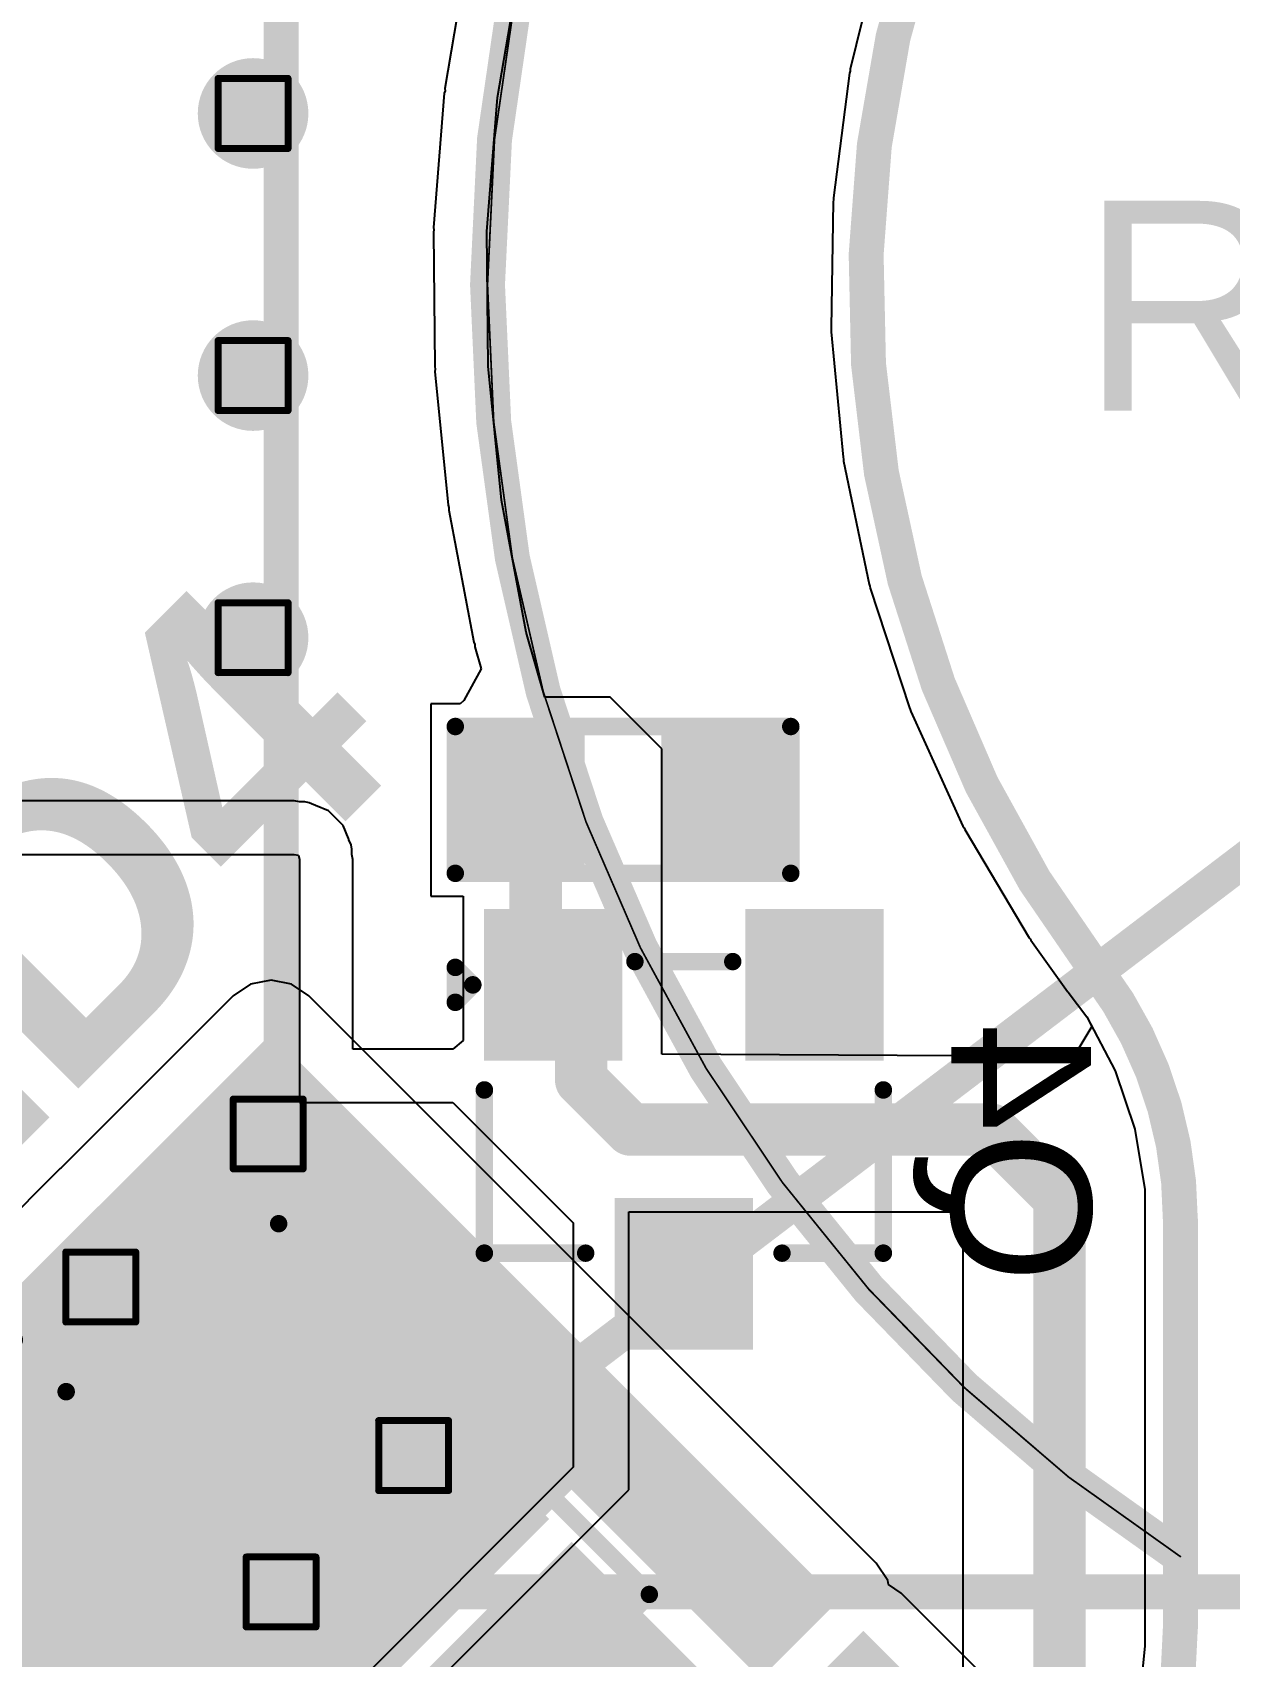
# Model space of a CAD drawing. Header units: inches. Extents: x 92 to 372, y 57 to 122.
# Drawn here: x 111.17 to 119.87, y 65.06 to 76.86 of the extents above; entities that cross this region are included whole.
import ezdxf

# ---------------------------------------------------------------- set-up
doc = ezdxf.new("R2010")
doc.units = ezdxf.units.IN
for name, color, linetype in [('Board Outline', 216, 'Continuous'), ('Bottom Layer', 5, 'Continuous'), ('Bottom Overlay', 54, 'Continuous'), ('Bottom Paste', 16, 'Continuous'), ('Bottom Solder', 6, 'Continuous'), ('Dimension', 6, 'Continuous'), ('Drill Drawing', 1, 'Continuous'), ('Top Layer', 1, 'Continuous'), ('Top Overlay', 2, 'Continuous'), ('Top Paste', 8, 'Continuous'), ('Top Solder', 216, 'Continuous'), ('Via Holes', 16, 'Continuous')]:
    doc.layers.add(name, color=color, linetype=linetype)
doc.styles.add('Arial', font='', dxfattribs={"height": 0.2})
doc.styles.add('Arial_Bold', font='', dxfattribs={"height": 0.2})
doc.styles.get('Arial').set_extended_font_data('Arial')
doc.styles.get('Arial_Bold').set_extended_font_data('Arial', bold=True)

# ---------------------------------------------------------------- blocks, each defined once
blk = doc.blocks.new('R___0603_B_15')
at = {"layer": 'Bottom Layer'}
for points in [[(-1.143, -0.4445), (-1.143, 0.4445), (-0.381, 0.4445), (-0.381, -0.4445)], [(0.381, -0.4445), (0.381, 0.4445), (1.143, 0.4445), (1.143, -0.4445)]]:
    blk.add_hatch(color=5, dxfattribs=at).paths.add_polyline_path(points)
at = {"layer": 'Bottom Paste'}
for points in [[(-1.143, -0.4445), (-1.143, 0.4445), (-0.381, 0.4445), (-0.381, -0.4445)], [(0.381, -0.4445), (0.381, 0.4445), (1.143, 0.4445), (1.143, -0.4445)]]:
    blk.add_hatch(color=16, dxfattribs=at).paths.add_polyline_path(points)
at = {"layer": 'Bottom Solder'}
for points in [[(-1.2446, -0.5461), (-1.2446, 0.5461), (-0.2794, 0.5461), (-0.2794, -0.5461)], [(0.2794, -0.5461), (0.2794, 0.5461), (1.2446, 0.5461), (1.2446, -0.5461)]]:
    blk.add_hatch(color=6, dxfattribs=at).paths.add_polyline_path(points)
at = {"layer": 'Bottom Overlay'}
for points in [[(-1.2192, 0.5334, 0.127, 0.127, 0), (1.2192, 0.5334, 0.127, 0.127, 0)], [(-1.2192, -0.5334, 0.127, 0.127, 0), (-1.2192, 0.5334, 0.127, 0.127, 0)], [(1.2192, -0.5334, 0.127, 0.127, 0), (1.2192, 0.5334, 0.127, 0.127, 0)], [(-1.2192, -0.5334, 0.127, 0.127, 0), (1.2192, -0.5334, 0.127, 0.127, 0)]]:
    blk.add_lwpolyline(points, format="xyseb", dxfattribs=at)
for points in [[(-1.25095, 0.5334, 0.0635, 0.0635, 1), (-1.18745, 0.5334, 0.0635, 0.0635, 1)], [(-1.25095, 0.5334, 0.0635, 0.0635, 1), (-1.18745, 0.5334, 0.0635, 0.0635, 1)], [(1.18745, 0.5334, 0.0635, 0.0635, 1), (1.25095, 0.5334, 0.0635, 0.0635, 1)], [(1.18745, 0.5334, 0.0635, 0.0635, 1), (1.25095, 0.5334, 0.0635, 0.0635, 1)], [(-1.25095, -0.5334, 0.0635, 0.0635, 1), (-1.18745, -0.5334, 0.0635, 0.0635, 1)], [(-1.25095, -0.5334, 0.0635, 0.0635, 1), (-1.18745, -0.5334, 0.0635, 0.0635, 1)], [(1.18745, -0.5334, 0.0635, 0.0635, 1), (1.25095, -0.5334, 0.0635, 0.0635, 1)], [(1.18745, -0.5334, 0.0635, 0.0635, 1), (1.25095, -0.5334, 0.0635, 0.0635, 1)]]:
    blk.add_lwpolyline(points, format="xyseb", close=True, dxfattribs=at)
blk = doc.blocks.new('SOT_23F_B_23')
at = {"layer": 'Bottom Layer'}
for points in [[(-0.55, 1.5), (-0.55, 0.6), (-1.35, 0.6), (-1.35, 1.5)], [(1.35, 1.5), (1.35, 0.6), (0.55, 0.6), (0.55, 1.5)], [(0.4, -0.6), (0.4, -1.5), (-0.4, -1.5), (-0.4, -0.6)]]:
    blk.add_hatch(color=5, dxfattribs=at).paths.add_polyline_path(points)
at = {"layer": 'Bottom Paste'}
for points in [[(-0.55, 1.5), (-0.55, 0.6), (-1.35, 0.6), (-1.35, 1.5)], [(1.35, 1.5), (1.35, 0.6), (0.55, 0.6), (0.55, 1.5)], [(0.4, -0.6), (0.4, -1.5), (-0.4, -1.5), (-0.4, -0.6)]]:
    blk.add_hatch(color=16, dxfattribs=at).paths.add_polyline_path(points)
at = {"layer": 'Bottom Solder'}
for points in [[(-0.448, 1.602), (-0.448, 0.498), (-1.452, 0.498), (-1.452, 1.602)], [(1.452, 1.602), (1.452, 0.498), (0.448, 0.498), (0.448, 1.602)], [(0.502, -0.498), (0.502, -1.602), (-0.502, -1.602), (-0.502, -0.498)]]:
    blk.add_hatch(color=6, dxfattribs=at).paths.add_polyline_path(points)
at = {"layer": 'Bottom Overlay'}
for points in [[(-1.661, 0.923, 0.127, 0.127, 0), (-1.661, 1.177, 0.127, 0.127, 0)], [(-1.661, 1.177, 0.127, 0.127, 0), (-1.534, 1.05, 0.127, 0.127, 0)], [(-0.356, 1.219, 0.127, 0.127, 0), (0.356, 1.219, 0.127, 0.127, 0)], [(-1.661, 0.923, 0.127, 0.127, 0), (-1.534, 1.05, 0.127, 0.127, 0)], [(-1.45, -0.9, 0.127, 0.127, 0), (-1.45, 0.286, 0.127, 0.127, 0)], [(1.45, -0.9, 0.127, 0.127, 0), (1.45, 0.286, 0.127, 0.127, 0)], [(-1.45, -0.9, 0.127, 0.127, 0), (-0.714, -0.9, 0.127, 0.127, 0)], [(0.714, -0.9, 0.127, 0.127, 0), (1.45, -0.9, 0.127, 0.127, 0)]]:
    blk.add_lwpolyline(points, format="xyseb", dxfattribs=at)
for points in [[(-1.693, 1.177, 0.0635, 0.0635, 1), (-1.629, 1.177, 0.0635, 0.0635, 1)], [(-1.693, 1.177, 0.0635, 0.0635, 1), (-1.629, 1.177, 0.0635, 0.0635, 1)], [(-0.387, 1.219, 0.0635, 0.0635, 1), (-0.324, 1.219, 0.0635, 0.0635, 1)], [(0.324, 1.219, 0.0635, 0.0635, 1), (0.387, 1.219, 0.0635, 0.0635, 1)], [(-1.566, 1.05, 0.0635, 0.0635, 1), (-1.502, 1.05, 0.0635, 0.0635, 1)], [(-1.566, 1.05, 0.0635, 0.0635, 1), (-1.502, 1.05, 0.0635, 0.0635, 1)], [(-1.693, 0.923, 0.0635, 0.0635, 1), (-1.629, 0.923, 0.0635, 0.0635, 1)], [(-1.693, 0.923, 0.0635, 0.0635, 1), (-1.629, 0.923, 0.0635, 0.0635, 1)], [(-1.482, 0.286, 0.0635, 0.0635, 1), (-1.418, 0.286, 0.0635, 0.0635, 1)], [(1.418, 0.286, 0.0635, 0.0635, 1), (1.482, 0.286, 0.0635, 0.0635, 1)], [(-1.482, -0.9, 0.0635, 0.0635, 1), (-1.418, -0.9, 0.0635, 0.0635, 1)], [(-1.482, -0.9, 0.0635, 0.0635, 1), (-1.418, -0.9, 0.0635, 0.0635, 1)], [(-0.745, -0.9, 0.0635, 0.0635, 1), (-0.682, -0.9, 0.0635, 0.0635, 1)], [(0.682, -0.9, 0.0635, 0.0635, 1), (0.745, -0.9, 0.0635, 0.0635, 1)], [(1.418, -0.9, 0.0635, 0.0635, 1), (1.482, -0.9, 0.0635, 0.0635, 1)], [(1.418, -0.9, 0.0635, 0.0635, 1), (1.482, -0.9, 0.0635, 0.0635, 1)]]:
    blk.add_lwpolyline(points, format="xyseb", close=True, dxfattribs=at)
blk = doc.blocks.new('GW_PUSTA1_CM_MENE_XX53_1_1050_R18_27')
at = {"layer": 'Top Layer'}
for points in [[(-2.818, -2.91), (-2.018, -2.91), (-2.018, 2.91), (-2.818, 2.91)], [(-1.05, 1.652), (1.041, 1.652), (1.041, 2.922), (-1.05, 2.922)], [(2.818, 2.91), (2.018, 2.91), (2.018, -2.91), (2.818, -2.91)], [(1.05, 1.25), (-1.05, 1.25), (-1.05, 1.7), (1.05, 1.7)], [(-2.056, -0.9), (-1.574, -0.9), (-1.574, 0.9), (-2.056, 0.9)], [(1.65, -0.9), (-1.65, -0.9), (-1.65, 0.9), (1.65, 0.9)], [(2.059, 0.9), (1.576, 0.9), (1.576, -0.9), (2.059, -0.9)], [(1.05, -1.7), (-1.05, -1.7), (-1.05, -1.25), (1.05, -1.25)], [(-1.05, -2.92), (1.041, -2.92), (1.041, -1.65), (-1.05, -1.65)]]:
    blk.add_hatch(color=1, dxfattribs=at).paths.add_polyline_path(points)
at = {"layer": 'Top Paste'}
for points in [[(1.05, 1.25), (-1.05, 1.25), (-1.05, 1.7), (1.05, 1.7)], [(1.65, -0.9), (-1.65, -0.9), (-1.65, 0.9), (1.65, 0.9)], [(1.05, -1.7), (-1.05, -1.7), (-1.05, -1.25), (1.05, -1.25)]]:
    blk.add_hatch(color=8, dxfattribs=at).paths.add_polyline_path(points)
at = {"layer": 'Top Solder'}
for points in [[(1.152, 1.148), (-1.152, 1.148), (-1.152, 1.802), (1.152, 1.802)], [(1.752, -1.002), (-1.752, -1.002), (-1.752, 1.002), (1.752, 1.002)], [(1.152, -1.802), (-1.152, -1.802), (-1.152, -1.148), (1.152, -1.148)]]:
    blk.add_hatch(color=216, dxfattribs=at).paths.add_polyline_path(points)
at = {"layer": 'Top Overlay'}
for points in [[(-0.076, 2.667, 0.127, 0.127, 0), (-0.076, 2.134, 0.127, 0.127, 0)], [(-1.88, 1.905, 0.127, 0.127, 0), (1.88, 1.905, 0.127, 0.127, 0)], [(-1.88, 1.905, 0.127, 0.127, 0), (-1.88, -1.905, 0.127, 0.127, 0)], [(1.88, 1.905, 0.127, 0.127, 0), (1.88, -1.905, 0.127, 0.127, 0)], [(-1.88, -1.905, 0.127, 0.127, 0), (1.88, -1.905, 0.127, 0.127, 0)], [(0, -2.121, 0.127, 0.127, 0), (0, -2.654, 0.127, 0.127, 0)], [(-0.267, -2.388, 0.127, 0.127, 0), (0.267, -2.388, 0.127, 0.127, 0)]]:
    blk.add_lwpolyline(points, format="xyseb", dxfattribs=at)
for points in [[(-0.108, 2.667, 0.0635, 0.0635, 1), (-0.044, 2.667, 0.0635, 0.0635, 1)], [(-0.108, 2.134, 0.0635, 0.0635, 1), (-0.044, 2.134, 0.0635, 0.0635, 1)], [(-1.911, 1.905, 0.0635, 0.0635, 1), (-1.848, 1.905, 0.0635, 0.0635, 1)], [(-1.911, 1.905, 0.0635, 0.0635, 1), (-1.848, 1.905, 0.0635, 0.0635, 1)], [(1.848, 1.905, 0.0635, 0.0635, 1), (1.911, 1.905, 0.0635, 0.0635, 1)], [(1.848, 1.905, 0.0635, 0.0635, 1), (1.911, 1.905, 0.0635, 0.0635, 1)], [(-1.911, -1.905, 0.0635, 0.0635, 1), (-1.848, -1.905, 0.0635, 0.0635, 1)], [(-1.911, -1.905, 0.0635, 0.0635, 1), (-1.848, -1.905, 0.0635, 0.0635, 1)], [(1.848, -1.905, 0.0635, 0.0635, 1), (1.911, -1.905, 0.0635, 0.0635, 1)], [(1.848, -1.905, 0.0635, 0.0635, 1), (1.911, -1.905, 0.0635, 0.0635, 1)], [(-0.032, -2.121, 0.0635, 0.0635, 1), (0.032, -2.121, 0.0635, 0.0635, 1)], [(-0.298, -2.388, 0.0635, 0.0635, 1), (-0.235, -2.388, 0.0635, 0.0635, 1)], [(0.235, -2.388, 0.0635, 0.0635, 1), (0.298, -2.388, 0.0635, 0.0635, 1)], [(-0.032, -2.654, 0.0635, 0.0635, 1), (0.032, -2.654, 0.0635, 0.0635, 1)]]:
    blk.add_lwpolyline(points, format="xyseb", close=True, dxfattribs=at)

msp = doc.modelspace()

# ---------------------------------------------------------------- hatches: boundary and pattern name
at = {"layer": 'Bottom Layer'}
h = msp.add_hatch(color=5, dxfattribs=at)
edge = h.paths.add_edge_path()
edge.add_arc((112.776, 76.276), 0.3, 0, 360)
h = msp.add_hatch(color=5, dxfattribs=at)
edge = h.paths.add_edge_path()
edge.add_arc((112.776, 74.371), 0.3, 0, 360)
h = msp.add_hatch(color=5, dxfattribs=at)
edge = h.paths.add_edge_path()
edge.add_arc((112.776, 72.466), 0.3, 0, 360)
h = msp.add_hatch(color=5, dxfattribs=at)
edge = h.paths.add_edge_path()
edge.add_arc((112.885, 68.859), 0.3, 0, 360)
h = msp.add_hatch(color=5, dxfattribs=at)
edge = h.paths.add_edge_path()
edge.add_arc((111.669, 67.747), 0.3, 0, 360)
h = msp.add_hatch(color=5, dxfattribs=at)
edge = h.paths.add_edge_path()
edge.add_arc((113.943, 66.522), 0.3, 0, 360)
h = msp.add_hatch(color=5, dxfattribs=at)
edge = h.paths.add_edge_path()
edge.add_arc((112.98, 65.531), 0.3, 0, 360)
at = {"layer": 'Bottom Solder'}
h = msp.add_hatch(color=6, dxfattribs=at)
edge = h.paths.add_edge_path()
edge.add_arc((112.776, 76.276), 0.402, 0, 360)
h = msp.add_hatch(color=6, dxfattribs=at)
edge = h.paths.add_edge_path()
edge.add_arc((112.776, 74.371), 0.402, 0, 360)
h = msp.add_hatch(color=6, dxfattribs=at)
edge = h.paths.add_edge_path()
edge.add_arc((112.776, 72.466), 0.402, 0, 360)
h = msp.add_hatch(color=6, dxfattribs=at)
edge = h.paths.add_edge_path()
edge.add_arc((112.885, 68.859), 0.402, 0, 360)
h = msp.add_hatch(color=6, dxfattribs=at)
edge = h.paths.add_edge_path()
edge.add_arc((111.669, 67.747), 0.402, 0, 360)
h = msp.add_hatch(color=6, dxfattribs=at)
edge = h.paths.add_edge_path()
edge.add_arc((113.943, 66.522), 0.402, 0, 360)
h = msp.add_hatch(color=6, dxfattribs=at)
edge = h.paths.add_edge_path()
edge.add_arc((112.98, 65.531), 0.402, 0, 360)
at = {"layer": 'Top Layer'}
h = msp.add_hatch(color=1, dxfattribs=at)
edge = h.paths.add_edge_path()
edge.add_arc((112.776, 76.276), 0.3, 0, 360)
h = msp.add_hatch(color=1, dxfattribs=at)
edge = h.paths.add_edge_path()
edge.add_arc((112.776, 74.371), 0.3, 0, 360)
h = msp.add_hatch(color=1, dxfattribs=at)
edge = h.paths.add_edge_path()
edge.add_arc((112.776, 72.466), 0.3, 0, 360)
for points in [[(112.907, 69.588), (108.922, 65.604), (111.671, 62.855), (115.656, 66.839)], [(115.091, 65.895), (112.61, 63.414), (114.61, 61.414), (117.091, 63.895)], [(113.994, 62.03), (114.896, 61.128), (118.114, 64.346), (117.212, 65.248)]]:
    msp.add_hatch(color=1, dxfattribs=at).paths.add_polyline_path(points)
h = msp.add_hatch(color=1, dxfattribs=at)
edge = h.paths.add_edge_path()
edge.add_arc((112.885, 68.859), 0.3, 0, 360)
h = msp.add_hatch(color=1, dxfattribs=at)
edge = h.paths.add_edge_path()
edge.add_arc((111.669, 67.747), 0.3, 0, 360)
h = msp.add_hatch(color=1, dxfattribs=at)
edge = h.paths.add_edge_path()
edge.add_arc((113.943, 66.522), 0.3, 0, 360)
h = msp.add_hatch(color=1, dxfattribs=at)
edge = h.paths.add_edge_path()
edge.add_arc((112.98, 65.531), 0.3, 0, 360)
at = {"layer": 'Top Solder'}
h = msp.add_hatch(color=216, dxfattribs=at)
edge = h.paths.add_edge_path()
edge.add_arc((112.776, 76.276), 0.402, 0, 360)
h = msp.add_hatch(color=216, dxfattribs=at)
edge = h.paths.add_edge_path()
edge.add_arc((112.776, 74.371), 0.402, 0, 360)
h = msp.add_hatch(color=216, dxfattribs=at)
edge = h.paths.add_edge_path()
edge.add_arc((112.776, 72.466), 0.402, 0, 360)
h = msp.add_hatch(color=216, dxfattribs=at)
edge = h.paths.add_edge_path()
edge.add_arc((112.885, 68.859), 0.402, 0, 360)
h = msp.add_hatch(color=216, dxfattribs=at)
edge = h.paths.add_edge_path()
edge.add_arc((111.669, 67.747), 0.402, 0, 360)
h = msp.add_hatch(color=216, dxfattribs=at)
edge = h.paths.add_edge_path()
edge.add_arc((113.943, 66.522), 0.402, 0, 360)
h = msp.add_hatch(color=216, dxfattribs=at)
edge = h.paths.add_edge_path()
edge.add_arc((112.98, 65.531), 0.402, 0, 360)
at = {"layer": 'Via Holes'}
h = msp.add_hatch(color=7, dxfattribs=at)
edge = h.paths.add_edge_path()
edge.add_arc((112.776, 76.276), 0.15, 0, 360)
h = msp.add_hatch(color=7, dxfattribs=at)
edge = h.paths.add_edge_path()
edge.add_arc((112.776, 74.371), 0.15, 0, 360)
h = msp.add_hatch(color=7, dxfattribs=at)
edge = h.paths.add_edge_path()
edge.add_arc((112.776, 72.466), 0.15, 0, 360)
h = msp.add_hatch(color=7, dxfattribs=at)
edge = h.paths.add_edge_path()
edge.add_arc((112.885, 68.859), 0.15, 0, 360)
h = msp.add_hatch(color=7, dxfattribs=at)
edge = h.paths.add_edge_path()
edge.add_arc((111.669, 67.747), 0.15, 0, 360)
h = msp.add_hatch(color=7, dxfattribs=at)
edge = h.paths.add_edge_path()
edge.add_arc((113.943, 66.522), 0.15, 0, 360)
h = msp.add_hatch(color=7, dxfattribs=at)
edge = h.paths.add_edge_path()
edge.add_arc((112.98, 65.531), 0.15, 0, 360)

# ---------------------------------------------------------------- linework, layer by layer
at = {"layer": 'Board Outline'}
for points in [[(118.906, 70.045, 0.254, 0.254, -2.013543), (132.053, 70.045, 0.254, 0.254, 0)], [(118.906, 70.045, 0.254, 0.254, -0.16366), (119.516, 68.232, 0.254, 0.254, 0)], [(119.516, 65.788, 0.254, 0.254, 0), (119.516, 68.232, 0.254, 0.254, 0)], [(119.516, 65.274, 0.254, 0.254, 0), (119.516, 65.788, 0.254, 0.254, 0)], [(119.516, 65.274, 0.254, 0.254, -0.198912), (118.637, 63.152, 0.254, 0.254, 0)]]:
    msp.add_lwpolyline(points, format="xyseb", dxfattribs=at)
for points in [[(118.843, 70.045, 0.127, 0.127, 1), (118.97, 70.045, 0.127, 0.127, 1)], [(118.843, 70.045, 0.127, 0.127, 1), (118.97, 70.045, 0.127, 0.127, 1)], [(119.453, 68.232, 0.127, 0.127, 1), (119.58, 68.232, 0.127, 0.127, 1)], [(119.453, 68.232, 0.127, 0.127, 1), (119.58, 68.232, 0.127, 0.127, 1)], [(119.453, 65.788, 0.127, 0.127, 1), (119.58, 65.788, 0.127, 0.127, 1)], [(119.453, 65.788, 0.127, 0.127, 1), (119.58, 65.788, 0.127, 0.127, 1)], [(119.453, 65.274, 0.127, 0.127, 1), (119.58, 65.274, 0.127, 0.127, 1)], [(119.453, 65.274, 0.127, 0.127, 1), (119.58, 65.274, 0.127, 0.127, 1)]]:
    msp.add_lwpolyline(points, format="xyseb", close=True, dxfattribs=at)
at = {"layer": 'Bottom Layer'}
for p, q in [((117.333, 77.487), (117.117, 76.598)), ((114.334, 77.421), (114.17, 76.457)), ((114.553, 76.392), (114.717, 77.356)), ((117.111, 76.569), (116.994, 75.662)), ((117.116, 76.583), (117.111, 76.569)), ((117.117, 76.598), (117.116, 76.583)), ((114.166, 76.423), (114.088, 75.448)), ((114.171, 76.44), (114.166, 76.423)), ((114.17, 76.457), (114.171, 76.44)), ((114.476, 75.417), (114.553, 76.392)), ((116.994, 75.662), (116.995, 75.647)), ((116.992, 75.633), (116.977, 74.718)), ((116.995, 75.647), (116.992, 75.633)), ((114.09, 75.431), (114.087, 75.414)), ((114.088, 75.448), (114.09, 75.431)), ((114.087, 75.414), (114.096, 74.436)), ((114.485, 74.439), (114.476, 75.417)), ((116.977, 74.718), (116.979, 74.704)), ((116.979, 74.704), (116.978, 74.689)), ((116.978, 74.689), (117.064, 73.778)), ((114.096, 74.436), (114.1, 74.418)), ((114.1, 74.418), (114.098, 74.401)), ((114.098, 74.401), (114.194, 73.428)), ((114.581, 73.466), (114.485, 74.439)), ((117.064, 73.778), (117.068, 73.764)), ((117.068, 73.764), (117.068, 73.75)), ((117.068, 73.75), (117.254, 72.854)), ((114.194, 73.428), (114.199, 73.411)), ((114.762, 72.505), (114.581, 73.466)), ((114.199, 73.411), (114.199, 73.394)), ((114.199, 73.394), (114.381, 72.433)), ((117.254, 72.854), (117.26, 72.84)), ((117.26, 72.84), (117.262, 72.826)), ((117.262, 72.826), (117.546, 71.956)), ((114.831, 72.262), (114.762, 72.505)), ((114.381, 72.433), (114.387, 72.416)), ((114.387, 72.416), (114.389, 72.399)), ((114.389, 72.399), (114.434, 72.24)), ((114.434, 72.24), (114.307, 72.01)), ((114.896, 72.034), (114.831, 72.262)), ((114.307, 72.01), (114.281, 71.985)), ((115.371, 72.034), (114.896, 72.034)), ((114.896, 72.034), (114.896, 72.034)), ((115.748, 71.658), (115.371, 72.034)), ((114.281, 71.985), (114.068, 71.985)), ((114.068, 71.985), (114.068, 70.588)), ((117.546, 71.956), (117.553, 71.943)), ((117.553, 71.943), (117.556, 71.929)), ((117.556, 71.929), (117.935, 71.096)), ((115.748, 69.44), (115.748, 71.658)), ((113.075, 71.28), (107.099, 71.28)), ((113.113, 71.272), (113.075, 71.28)), ((113.151, 71.272), (113.113, 71.272)), ((113.183, 71.266), (113.151, 71.272)), ((113.218, 71.251), (113.183, 71.266)), ((113.224, 71.25), (113.218, 71.251)), ((113.229, 71.247), (113.224, 71.25)), ((113.323, 71.208), (113.229, 71.247)), ((113.43, 71.101), (113.323, 71.208)), ((113.323, 71.208), (113.323, 71.208)), ((113.469, 71.007), (113.43, 71.101)), ((113.43, 71.101), (113.43, 71.101)), ((117.935, 71.096), (117.944, 71.085)), ((117.944, 71.085), (117.949, 71.071)), ((117.949, 71.071), (118.418, 70.285)), ((113.472, 71.002), (113.469, 71.007)), ((113.473, 70.996), (113.472, 71.002)), ((113.488, 70.961), (113.473, 70.996)), ((113.494, 70.929), (113.488, 70.961)), ((107.099, 70.891), (113.075, 70.891)), ((113.075, 70.891), (113.107, 70.885)), ((113.107, 70.885), (113.113, 70.853)), ((113.113, 70.853), (113.113, 69.476)), ((113.494, 70.891), (113.494, 70.929)), ((113.502, 70.853), (113.494, 70.891)), ((113.502, 69.476), (113.502, 70.853)), ((114.068, 70.588), (114.303, 70.588)), ((114.303, 70.588), (114.303, 69.538)), ((118.418, 70.285), (118.425, 70.277)), ((118.425, 70.277), (118.429, 70.267)), ((118.429, 70.267), (118.696, 69.895)), ((118.696, 69.895), (118.698, 69.892)), ((118.698, 69.892), (118.7, 69.889)), ((118.7, 69.889), (118.835, 69.711)), ((118.872, 69.64), (118.741, 69.423)), ((118.835, 69.711), (118.872, 69.64)), ((114.303, 69.538), (114.229, 69.476)), ((113.113, 69.476), (113.113, 69.088)), ((114.229, 69.476), (113.502, 69.476)), ((118.741, 69.423), (115.748, 69.44)), ((113.113, 69.088), (114.229, 69.088)), ((114.229, 69.088), (115.103, 68.214)), ((115.507, 66.274), (115.507, 68.293)), ((115.507, 68.293), (117.935, 68.293)), ((117.935, 68.293), (117.935, 64.719)), ((115.103, 68.214), (115.103, 66.438)), ((115.103, 66.438), (111.893, 63.228)), ((112.177, 62.944), (115.507, 66.274))]:
    msp.add_line(p, q, dxfattribs=at)
for points in [[(114.703, 71.287, 0.381, 0.381, 0), (114.83, 71.16, 0.381, 0.381, 0)], [(114.83, 69.711, 0.381, 0.381, 0), (114.83, 71.16, 0.381, 0.381, 0)], [(115.079, 69.943, 0.381, 0.381, 0), (115.161, 69.861, 0.381, 0.381, 0)], [(115.161, 69.251, 0.381, 0.381, 0), (115.161, 69.861, 0.381, 0.381, 0)], [(114.83, 69.711, 0.381, 0.381, 0), (114.835, 69.706, 0.381, 0.381, 0)], [(115.161, 69.251, 0.381, 0.381, 0), (115.521, 68.891, 0.381, 0.381, 0)], [(115.521, 68.891, 0.381, 0.381, 0), (118.141, 68.891, 0.381, 0.381, 0)], [(118.141, 68.891, 0.381, 0.381, 0), (118.637, 68.395, 0.381, 0.381, 0)], [(118.637, 64.238, 0.381, 0.381, 0), (118.637, 68.395, 0.381, 0.381, 0)]]:
    msp.add_lwpolyline(points, format="xyseb", dxfattribs=at)
for points in [[(114.608, 71.287, 0.191, 0.191, 1), (114.799, 71.287, 0.191, 0.191, 1)], [(114.735, 71.16, 0.191, 0.191, 1), (114.926, 71.16, 0.191, 0.191, 1)], [(114.735, 71.16, 0.191, 0.191, 1), (114.926, 71.16, 0.191, 0.191, 1)], [(114.984, 69.943, 0.191, 0.191, 1), (115.174, 69.943, 0.191, 0.191, 1)], [(115.066, 69.861, 0.191, 0.191, 1), (115.256, 69.861, 0.191, 0.191, 1)], [(115.066, 69.861, 0.191, 0.191, 1), (115.256, 69.861, 0.191, 0.191, 1)], [(114.735, 69.711, 0.191, 0.191, 1), (114.926, 69.711, 0.191, 0.191, 1)], [(114.735, 69.711, 0.191, 0.191, 1), (114.926, 69.711, 0.191, 0.191, 1)], [(114.74, 69.706, 0.191, 0.191, 1), (114.931, 69.706, 0.191, 0.191, 1)], [(115.066, 69.251, 0.191, 0.191, 1), (115.256, 69.251, 0.191, 0.191, 1)], [(115.066, 69.251, 0.191, 0.191, 1), (115.256, 69.251, 0.191, 0.191, 1)], [(115.426, 68.891, 0.191, 0.191, 1), (115.616, 68.891, 0.191, 0.191, 1)], [(115.426, 68.891, 0.191, 0.191, 1), (115.616, 68.891, 0.191, 0.191, 1)], [(118.046, 68.891, 0.191, 0.191, 1), (118.236, 68.891, 0.191, 0.191, 1)], [(118.046, 68.891, 0.191, 0.191, 1), (118.236, 68.891, 0.191, 0.191, 1)], [(118.541, 68.395, 0.191, 0.191, 1), (118.732, 68.395, 0.191, 0.191, 1)], [(118.541, 68.395, 0.191, 0.191, 1), (118.732, 68.395, 0.191, 0.191, 1)]]:
    msp.add_lwpolyline(points, format="xyseb", close=True, dxfattribs=at)
at = {"layer": 'Dimension'}
for points in [[(114.48, 75.031, 0.0127, 0.0127, -1.683703), (131.443, 65.788, 0.0127, 0.0127, 0)], [(112.98, 65.531, 0.254, 0.254, 0), (112.98, 84.531, 0.254, 0.254, 0)], [(112.98, 65.531, 0.254, 0.254, 0), (137.98, 84.531, 0.254, 0.254, 0)], [(119.516, 65.788, 0.0127, 0.0127, -0.254761), (114.48, 75.031, 0.0127, 0.0127, 0)], [(119.516, 65.788, 0.0127, 0.0127, -0.254761), (114.48, 75.031, 0.0127, 0.0127, 0)], [(119.516, 65.788, 0.0127, 0.0127, -0.254761), (114.48, 75.031, 0.0127, 0.0127, 0)], [(112.98, 65.531, 0.254, 0.254, 0), (137.98, 65.531, 0.254, 0.254, 0)]]:
    msp.add_lwpolyline(points, format="xyseb", dxfattribs=at)
for points in [[(114.476, 75.031, 0.00635, 0.00635, 1), (114.483, 75.031, 0.00635, 0.00635, 1)], [(114.476, 75.031, 0.00635, 0.00635, 1), (114.483, 75.031, 0.00635, 0.00635, 1)], [(114.476, 75.031, 0.00635, 0.00635, 1), (114.483, 75.031, 0.00635, 0.00635, 1)], [(114.476, 75.031, 0.00635, 0.00635, 1), (114.483, 75.031, 0.00635, 0.00635, 1)], [(119.513, 65.788, 0.00635, 0.00635, 1), (119.519, 65.788, 0.00635, 0.00635, 1)], [(119.513, 65.788, 0.00635, 0.00635, 1), (119.519, 65.788, 0.00635, 0.00635, 1)], [(119.513, 65.788, 0.00635, 0.00635, 1), (119.519, 65.788, 0.00635, 0.00635, 1)], [(112.916, 65.531, 0.127, 0.127, 1), (113.043, 65.531, 0.127, 0.127, 1)], [(112.916, 65.531, 0.127, 0.127, 1), (113.043, 65.531, 0.127, 0.127, 1)], [(112.916, 65.531, 0.127, 0.127, 1), (113.043, 65.531, 0.127, 0.127, 1)]]:
    msp.add_lwpolyline(points, format="xyseb", close=True, dxfattribs=at)
at = {"layer": 'Drill Drawing'}
for points in [[(112.522, 76.53, 0.0508, 0.0508, 0), (113.03, 76.53, 0.0508, 0.0508, 0)], [(112.522, 76.022, 0.0508, 0.0508, 0), (112.522, 76.53, 0.0508, 0.0508, 0)], [(113.03, 76.022, 0.0508, 0.0508, 0), (113.03, 76.53, 0.0508, 0.0508, 0)], [(112.522, 76.022, 0.0508, 0.0508, 0), (113.03, 76.022, 0.0508, 0.0508, 0)], [(112.522, 74.625, 0.0508, 0.0508, 0), (113.03, 74.625, 0.0508, 0.0508, 0)], [(112.522, 74.117, 0.0508, 0.0508, 0), (112.522, 74.625, 0.0508, 0.0508, 0)], [(113.03, 74.117, 0.0508, 0.0508, 0), (113.03, 74.625, 0.0508, 0.0508, 0)], [(112.522, 74.117, 0.0508, 0.0508, 0), (113.03, 74.117, 0.0508, 0.0508, 0)], [(112.522, 72.72, 0.0508, 0.0508, 0), (113.03, 72.72, 0.0508, 0.0508, 0)], [(112.522, 72.212, 0.0508, 0.0508, 0), (112.522, 72.72, 0.0508, 0.0508, 0)], [(113.03, 72.212, 0.0508, 0.0508, 0), (113.03, 72.72, 0.0508, 0.0508, 0)], [(112.522, 72.212, 0.0508, 0.0508, 0), (113.03, 72.212, 0.0508, 0.0508, 0)], [(112.631, 69.113, 0.0508, 0.0508, 0), (113.139, 69.113, 0.0508, 0.0508, 0)], [(112.631, 68.605, 0.0508, 0.0508, 0), (112.631, 69.113, 0.0508, 0.0508, 0)], [(113.139, 68.605, 0.0508, 0.0508, 0), (113.139, 69.113, 0.0508, 0.0508, 0)], [(112.631, 68.605, 0.0508, 0.0508, 0), (113.139, 68.605, 0.0508, 0.0508, 0)], [(111.415, 68.001, 0.0508, 0.0508, 0), (111.923, 68.001, 0.0508, 0.0508, 0)], [(111.415, 67.493, 0.0508, 0.0508, 0), (111.415, 68.001, 0.0508, 0.0508, 0)], [(111.923, 67.493, 0.0508, 0.0508, 0), (111.923, 68.001, 0.0508, 0.0508, 0)], [(111.415, 67.493, 0.0508, 0.0508, 0), (111.923, 67.493, 0.0508, 0.0508, 0)], [(113.689, 66.776, 0.0508, 0.0508, 0), (114.197, 66.776, 0.0508, 0.0508, 0)], [(113.689, 66.268, 0.0508, 0.0508, 0), (113.689, 66.776, 0.0508, 0.0508, 0)], [(114.197, 66.268, 0.0508, 0.0508, 0), (114.197, 66.776, 0.0508, 0.0508, 0)], [(113.689, 66.268, 0.0508, 0.0508, 0), (114.197, 66.268, 0.0508, 0.0508, 0)], [(112.726, 65.785, 0.0508, 0.0508, 0), (113.234, 65.785, 0.0508, 0.0508, 0)], [(112.726, 65.277, 0.0508, 0.0508, 0), (112.726, 65.785, 0.0508, 0.0508, 0)], [(113.234, 65.277, 0.0508, 0.0508, 0), (113.234, 65.785, 0.0508, 0.0508, 0)], [(112.726, 65.277, 0.0508, 0.0508, 0), (113.234, 65.277, 0.0508, 0.0508, 0)]]:
    msp.add_lwpolyline(points, format="xyseb", dxfattribs=at)
for points in [[(112.509, 76.53, 0.0254, 0.0254, 1), (112.535, 76.53, 0.0254, 0.0254, 1)], [(112.509, 76.53, 0.0254, 0.0254, 1), (112.535, 76.53, 0.0254, 0.0254, 1)], [(113.017, 76.53, 0.0254, 0.0254, 1), (113.043, 76.53, 0.0254, 0.0254, 1)], [(113.017, 76.53, 0.0254, 0.0254, 1), (113.043, 76.53, 0.0254, 0.0254, 1)], [(112.509, 76.022, 0.0254, 0.0254, 1), (112.535, 76.022, 0.0254, 0.0254, 1)], [(112.509, 76.022, 0.0254, 0.0254, 1), (112.535, 76.022, 0.0254, 0.0254, 1)], [(113.017, 76.022, 0.0254, 0.0254, 1), (113.043, 76.022, 0.0254, 0.0254, 1)], [(113.017, 76.022, 0.0254, 0.0254, 1), (113.043, 76.022, 0.0254, 0.0254, 1)], [(112.509, 74.625, 0.0254, 0.0254, 1), (112.535, 74.625, 0.0254, 0.0254, 1)], [(112.509, 74.625, 0.0254, 0.0254, 1), (112.535, 74.625, 0.0254, 0.0254, 1)], [(113.017, 74.625, 0.0254, 0.0254, 1), (113.043, 74.625, 0.0254, 0.0254, 1)], [(113.017, 74.625, 0.0254, 0.0254, 1), (113.043, 74.625, 0.0254, 0.0254, 1)], [(112.509, 74.117, 0.0254, 0.0254, 1), (112.535, 74.117, 0.0254, 0.0254, 1)], [(112.509, 74.117, 0.0254, 0.0254, 1), (112.535, 74.117, 0.0254, 0.0254, 1)], [(113.017, 74.117, 0.0254, 0.0254, 1), (113.043, 74.117, 0.0254, 0.0254, 1)], [(113.017, 74.117, 0.0254, 0.0254, 1), (113.043, 74.117, 0.0254, 0.0254, 1)], [(112.509, 72.72, 0.0254, 0.0254, 1), (112.535, 72.72, 0.0254, 0.0254, 1)], [(112.509, 72.72, 0.0254, 0.0254, 1), (112.535, 72.72, 0.0254, 0.0254, 1)], [(113.017, 72.72, 0.0254, 0.0254, 1), (113.043, 72.72, 0.0254, 0.0254, 1)], [(113.017, 72.72, 0.0254, 0.0254, 1), (113.043, 72.72, 0.0254, 0.0254, 1)], [(112.509, 72.212, 0.0254, 0.0254, 1), (112.535, 72.212, 0.0254, 0.0254, 1)], [(112.509, 72.212, 0.0254, 0.0254, 1), (112.535, 72.212, 0.0254, 0.0254, 1)], [(113.017, 72.212, 0.0254, 0.0254, 1), (113.043, 72.212, 0.0254, 0.0254, 1)], [(113.017, 72.212, 0.0254, 0.0254, 1), (113.043, 72.212, 0.0254, 0.0254, 1)], [(112.619, 69.113, 0.0254, 0.0254, 1), (112.644, 69.113, 0.0254, 0.0254, 1)], [(112.619, 69.113, 0.0254, 0.0254, 1), (112.644, 69.113, 0.0254, 0.0254, 1)], [(113.127, 69.113, 0.0254, 0.0254, 1), (113.152, 69.113, 0.0254, 0.0254, 1)], [(113.127, 69.113, 0.0254, 0.0254, 1), (113.152, 69.113, 0.0254, 0.0254, 1)], [(112.619, 68.605, 0.0254, 0.0254, 1), (112.644, 68.605, 0.0254, 0.0254, 1)], [(112.619, 68.605, 0.0254, 0.0254, 1), (112.644, 68.605, 0.0254, 0.0254, 1)], [(113.127, 68.605, 0.0254, 0.0254, 1), (113.152, 68.605, 0.0254, 0.0254, 1)], [(113.127, 68.605, 0.0254, 0.0254, 1), (113.152, 68.605, 0.0254, 0.0254, 1)], [(111.402, 68.001, 0.0254, 0.0254, 1), (111.428, 68.001, 0.0254, 0.0254, 1)], [(111.402, 68.001, 0.0254, 0.0254, 1), (111.428, 68.001, 0.0254, 0.0254, 1)], [(111.91, 68.001, 0.0254, 0.0254, 1), (111.936, 68.001, 0.0254, 0.0254, 1)], [(111.91, 68.001, 0.0254, 0.0254, 1), (111.936, 68.001, 0.0254, 0.0254, 1)], [(111.402, 67.493, 0.0254, 0.0254, 1), (111.428, 67.493, 0.0254, 0.0254, 1)], [(111.402, 67.493, 0.0254, 0.0254, 1), (111.428, 67.493, 0.0254, 0.0254, 1)], [(111.91, 67.493, 0.0254, 0.0254, 1), (111.936, 67.493, 0.0254, 0.0254, 1)], [(111.91, 67.493, 0.0254, 0.0254, 1), (111.936, 67.493, 0.0254, 0.0254, 1)], [(113.676, 66.776, 0.0254, 0.0254, 1), (113.702, 66.776, 0.0254, 0.0254, 1)], [(113.676, 66.776, 0.0254, 0.0254, 1), (113.702, 66.776, 0.0254, 0.0254, 1)], [(114.184, 66.776, 0.0254, 0.0254, 1), (114.21, 66.776, 0.0254, 0.0254, 1)], [(114.184, 66.776, 0.0254, 0.0254, 1), (114.21, 66.776, 0.0254, 0.0254, 1)], [(113.676, 66.268, 0.0254, 0.0254, 1), (113.702, 66.268, 0.0254, 0.0254, 1)], [(113.676, 66.268, 0.0254, 0.0254, 1), (113.702, 66.268, 0.0254, 0.0254, 1)], [(114.184, 66.268, 0.0254, 0.0254, 1), (114.21, 66.268, 0.0254, 0.0254, 1)], [(114.184, 66.268, 0.0254, 0.0254, 1), (114.21, 66.268, 0.0254, 0.0254, 1)], [(112.713, 65.785, 0.0254, 0.0254, 1), (112.738, 65.785, 0.0254, 0.0254, 1)], [(112.713, 65.785, 0.0254, 0.0254, 1), (112.738, 65.785, 0.0254, 0.0254, 1)], [(113.221, 65.785, 0.0254, 0.0254, 1), (113.246, 65.785, 0.0254, 0.0254, 1)], [(113.221, 65.785, 0.0254, 0.0254, 1), (113.246, 65.785, 0.0254, 0.0254, 1)], [(112.713, 65.277, 0.0254, 0.0254, 1), (112.738, 65.277, 0.0254, 0.0254, 1)], [(112.713, 65.277, 0.0254, 0.0254, 1), (112.738, 65.277, 0.0254, 0.0254, 1)], [(113.221, 65.277, 0.0254, 0.0254, 1), (113.246, 65.277, 0.0254, 0.0254, 1)], [(113.221, 65.277, 0.0254, 0.0254, 1), (113.246, 65.277, 0.0254, 0.0254, 1)]]:
    msp.add_lwpolyline(points, format="xyseb", close=True, dxfattribs=at)
at = {"layer": 'Top Layer'}
for p, q in [((117.333, 77.487), (117.117, 76.598)), ((117.111, 76.569), (116.994, 75.662)), ((117.116, 76.583), (117.111, 76.569)), ((117.117, 76.598), (117.116, 76.583)), ((116.994, 75.662), (116.995, 75.647)), ((116.992, 75.633), (116.977, 74.718)), ((116.995, 75.647), (116.992, 75.633)), ((116.977, 74.718), (116.979, 74.704)), ((116.979, 74.704), (116.978, 74.689)), ((116.978, 74.689), (117.064, 73.778)), ((117.064, 73.778), (117.068, 73.764)), ((117.068, 73.764), (117.068, 73.75)), ((117.068, 73.75), (117.254, 72.854)), ((117.254, 72.854), (117.26, 72.84)), ((117.26, 72.84), (117.262, 72.826)), ((117.262, 72.826), (117.546, 71.956)), ((117.546, 71.956), (117.553, 71.943)), ((117.553, 71.943), (117.556, 71.929)), ((117.556, 71.929), (117.935, 71.096)), ((117.935, 71.096), (117.944, 71.085)), ((117.944, 71.085), (117.949, 71.071)), ((117.949, 71.071), (118.418, 70.285)), ((118.418, 70.285), (118.425, 70.277)), ((118.425, 70.277), (118.429, 70.267)), ((118.429, 70.267), (118.696, 69.895)), ((112.758, 69.947), (112.632, 69.863)), ((112.907, 69.977), (112.758, 69.947)), ((113.055, 69.947), (112.907, 69.977)), ((113.181, 69.863), (113.055, 69.947)), ((118.696, 69.895), (118.698, 69.892)), ((118.698, 69.892), (118.7, 69.889)), ((118.7, 69.889), (118.835, 69.711)), ((112.632, 69.863), (111.382, 68.613)), ((113.188, 69.856), (113.181, 69.863)), ((113.189, 69.856), (113.188, 69.856)), ((117.304, 65.74), (113.189, 69.856)), ((118.835, 69.711), (119.043, 69.317)), ((119.043, 69.317), (119.185, 68.895)), ((119.185, 68.895), (119.257, 68.455)), ((111.375, 68.608), (109.896, 67.129)), ((111.382, 68.613), (111.375, 68.608)), ((119.257, 68.455), (119.257, 68.232)), ((119.257, 68.232), (119.257, 68.232)), ((119.257, 68.232), (119.257, 68.232)), ((119.257, 68.232), (119.257, 65.274)), ((117.389, 65.614), (117.304, 65.74)), ((117.395, 65.584), (117.389, 65.614)), ((117.487, 65.522), (117.395, 65.584)), ((118.388, 64.621), (117.487, 65.522)), ((119.257, 65.274), (119.257, 65.139)), ((119.257, 65.139), (119.231, 64.871))]:
    msp.add_line(p, q, dxfattribs=at)
at = {"layer": 'Top Overlay'}
for points in [[(114.48, 75.031, 0.254, 0.254, -1.683703), (131.443, 65.788, 0.254, 0.254, 0)], [(119.516, 65.788, 0.254, 0.254, -0.254761), (114.48, 75.031, 0.254, 0.254, 0)]]:
    msp.add_lwpolyline(points, format="xyseb", dxfattribs=at)
for points in [[(114.416, 75.031, 0.127, 0.127, 1), (114.543, 75.031, 0.127, 0.127, 1)], [(114.416, 75.031, 0.127, 0.127, 1), (114.543, 75.031, 0.127, 0.127, 1)], [(119.453, 65.788, 0.127, 0.127, 1), (119.58, 65.788, 0.127, 0.127, 1)]]:
    msp.add_lwpolyline(points, format="xyseb", close=True, dxfattribs=at)

# ---------------------------------------------------------------- block references
for name, p in [('R___0603_B_15', (115.465, 71.287)), ('SOT_23F_B_23', (115.907, 68.893))]:
    msp.add_blockref(name, p)
at = {"rotation": 45}
msp.add_blockref('GW_PUSTA1_CM_MENE_XX53_1_1050_R18_27', (112.98, 65.531), dxfattribs=at)

# ---------------------------------------------------------------- texts
at = {"layer": 'Board Outline', "style": 'Arial'}
msp.add_text('R 324.80', height=1.524, dxfattribs=at).set_placement((118.788, 74.117))
at = {"layer": 'Bottom Overlay', "style": 'Arial', "text_generation_flag": 2}
msp.add_text('Q4', height=1.016, rotation=270, dxfattribs=at).set_placement((117.851, 67.776))
at = {"layer": 'Top Overlay', "style": 'Arial_Bold'}
msp.add_text('LED4', height=2, rotation=45, dxfattribs=at).set_placement((108.849, 66.533))

doc.saveas('drawing.dxf')
